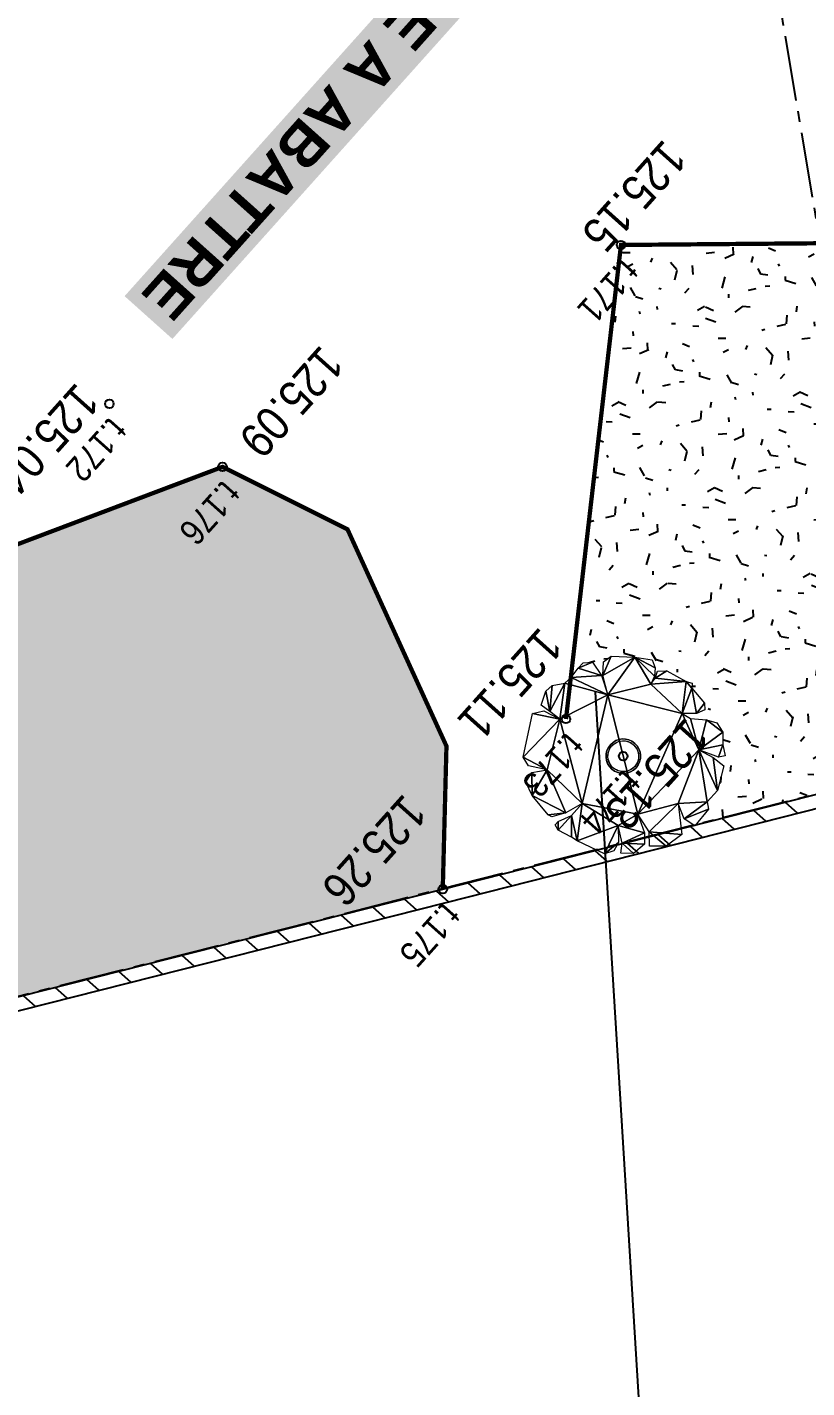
# Model space of a CAD drawing. Header units: metres. Extents: x -2858 to 512, y -1995 to 1252.
# Drawn here: x -2031.68 to -2022.57, y -1466.14 to -1450.24 of the extents above; entities that cross this region are included whole.
import ezdxf
from ezdxf import colors
from ezdxf.entities.mleader import LeaderData, LeaderLine
from ezdxf.enums import TextEntityAlignment as Align
from ezdxf.math import Vec2, Vec3

# ---------------------------------------------------------------- set-up
doc = ezdxf.new("R2010")
doc.units = ezdxf.units.M
doc.header["$PDMODE"] = 33
doc.header["$PDSIZE"] = 0.1
doc.linetypes.add('AXES2', pattern=[28.575000000000003, 19.05, -3.175, 3.175, -3.175])
doc.linetypes.add('Grille', pattern=[0.8, 0.4, -0.4])
for name, color, linetype in [('11-TEL-TXT', 6, 'Continuous'), ('Bâtiments', 7, 'Continuous'), ('Calque commun', 7, 'Continuous'), ('Calque19', 7, 'Continuous'), ('Limites', 1, 'AXES2'), ('Murs Hachures', 7, 'Continuous'), ('Points Topo', 7, 'Continuous'), ('Points Topo Altitude', 7, 'Continuous'), ('Points Topo Matricule', 252, 'Continuous'), ('Végétation', 102, 'Continuous')]:
    doc.layers.add(name, color=color, linetype=linetype)
doc.styles.add('ARIAL GRAS', font='arialbd.ttf')
doc.styles.add('Pts Topo SPE', font='', dxfattribs={"width": 0.9})
doc.styles.get('Pts Topo SPE').set_extended_font_data('Titillium Web Light')

# ---------------------------------------------------------------- blocks, each defined once
blk = doc.blocks.new('PointTopo_SPE')
at = {"layer": 'Calque commun', "color": 1, "linetype": 'ByBlock', "lineweight": -2}
blk.add_point((0, 0), dxfattribs=at)
blk = doc.blocks.new('Block158')
at = {"layer": 'Calque19', "color": 34, "linetype": 'Continuous', "lineweight": 9, "true_color": 0x994c00, "flags": 128}
for points in [[(-0.2800000011920929, 0), (-0.2800000011920929, 0, 0.9999998052928298), (0.2800000011920929, -7.456851136566911e-08), (0.2800000011920929, 0, 0.9999998052928298), (-0.2800000011920929, 7.456851136566911e-08), (-0.2800000011920929, 0)], [(0.25, 0), (0.25, 0, -1.000000043711391), (-0.25, -3.061515884555943e-17), (-0.25, 0, -1.000000043711391), (0.25, 3.061515884555943e-17), (0.25, 0)]]:
    blk.add_lwpolyline(points, format="xyb", dxfattribs=at)
blk = doc.blocks.new('SPE30')
at = {"layer": 'Calque19', "color": 102, "linetype": 'Continuous', "lineweight": 9}
blk.add_polyline3d([(0.833648145198822, 1.208874702453613, 0), (0.833648145198822, 1.208874702453613, 0), (0.833648145198822, 1.208874702453613, 0)], dxfattribs=at)
blk.add_polyline3d([(0.833648145198822, 1.208874702453613, 0), (0.833648145198822, 1.208874702453613, 0), (0.833648145198822, 1.208874702453613, 0)], dxfattribs=at)
at = {"layer": 'Calque19', "color": 34, "linetype": 'Continuous', "lineweight": 9}
for radius in [0.2800000011920929, 0.25]:
    blk.add_arc((0, 0), radius, 0, 359.9994089612657, dxfattribs=at)
at = {"layer": 'Calque19', "color": 34, "linetype": 'ByBlock', "lineweight": -2, "true_color": 0x994c00}
blk.add_blockref('Block158', (0, 0), dxfattribs=at)
at = {"layer": 'Calque19', "color": 102, "linetype": 'Continuous', "lineweight": 9}
mesh = blk.add_polyface(dxfattribs=at)
corners = [(0.2372481673955917, -1.167450308799744), (1.01714813709259, 0.01284969691187143), (0.9866481423377991, -0.7740253210067749), (1.537148118019104, 0.2488996982574463), (1.277148127555847, 0.01284969691187143), (1.521848201751709, 0.3590497076511383), (-0.8943518400192261, 0.846899688243866), (-0.9555518627166748, 1.098699688911438), (-0.6037518382072449, 1.507899641990662), (-1.582451820373535, -0.05010030418634415), (-1.291951894760132, -0.4592753052711487), (-1.506051898002625, -0.3963502943515778), (0.6195481419563293, 1.492149710655212), (0.6348481774330139, 1.130199670791626), (0.3137481510639191, 1.555099725723267), (1.307748198509216, -0.08160030096769333), (1.506548166275024, -0.2075003087520599), (1.521848201751709, -0.2704502940177917), (-0.02265184000134468, 1.177399754524231), (-0.3591518402099609, 1.507899641990662), (0.09964816272258759, 1.413449645042419), (0.6960481405258179, 1.082974672317505), (1.063048124313354, 0.9255996942520142), (0.8948481678962708, 0.6895496845245361), (-1.398951888084412, -0.5065003037452698), (-1.414251804351807, -0.569450318813324), (-1.307251811027527, -0.4907503128051758), (-1.322551846504211, -0.9314002990722656), (1.093648195266724, -1.198950290679932), (0.4666481614112854, -1.560900330543518), (-0.2826518416404724, 1.602299690246582), (-0.5731518268585205, -0.8527002930641174), (-1.169551849365234, -0.4435502886772156), (-1.154351830482483, 0.2488996982574463), (0.5431481599807739, 0.7996997237205505), (0.05374816060066223, -1.639575362205505), (0.2525481581687927, -1.372050285339355), (0.2678481638431549, -1.545150279998779), (-0.252051830291748, -1.497950315475464), (-1.184851884841919, 0.4062747061252594), (-0.3896518349647522, -1.482200264930725), (-0.5731518268585205, -1.497950315475464), (-0.6955518126487732, -1.497950315475464), (-0.8025518655776978, -1.387800335884094), (1.093648195266724, 0.878399670124054), (1.38424813747406, 0.8311746716499329), (1.46064817905426, -0.6796002984046936), (0.06904815882444382, 1.618049740791321), (-1.307251811027527, 0.4219996929168701), (-1.567151784896851, 0.09152469784021378), (1.59824812412262, 0.01284969691187143), (1.567748188972473, -0.08160030096769333), (1.49124813079834, -0.08160030096769333), (1.139548182487488, -1.041550278663635), (-1.628351807594299, 0.04429969564080238), (1.246548175811768, 0.9098497033119202), (-1.01665186882019, 1.161649703979492), (-1.215451836585999, 1.082974672317505), (0.833648145198822, 1.208874702453613), (1.063048124313354, 1.177399754524231), (-0.7567518353462219, -1.120250344276428), (-1.077851891517639, -1.230400323867798), (-1.337851881980896, 0.6108496785163879), (-1.444851875305176, 0.4849497079849243), (-1.52135181427002, 0.4062747061252594), (-1.414251804351807, 0.7682247161865234), (-1.368351817131042, 0.9413496851921082), (1.200648188591003, 1.020024657249451), (0.8031481504440308, 1.287549734115601), (-0.9707518219947815, 1.319049715995789), (-0.7414518594741821, -1.136000275611877), (-0.08385183662176132, -1.623850345611572), (-1.475451827049255, -0.6953502893447876), (1.368948101997375, -0.8999252915382385), (1.185448169708252, -0.9314002990722656), (-1.108451843261719, 1.224599719047546), (-0.9249518513679504, -1.261900305747986), (0.3137481510639191, -1.450750350952148)]
mesh.append_faces([[corners[k] for k in face] for face in [(35, 36, 37), (20, 30, 47), (56, 57, 75), (0, 29, 77)]], dxfattribs={"vtx0": -1, "color": 102})
mesh.append_faces([[corners[k] for k in face] for face in [(3, 4, 5), (9, 10, 11), (12, 13, 14), (18, 19, 20), (15, 2, 1), (40, 31, 38), (50, 4, 3), (62, 6, 39), (32, 27, 26)]], dxfattribs={"vtx0": -1, "vtx1": -1, "color": 102})
mesh.append_faces([[corners[k] for k in face] for face in [(0, 1, 2), (1, 23, 5), (31, 27, 32), (31, 33, 34), (0, 38, 31), (15, 46, 2), (31, 34, 1), (31, 32, 33), (9, 49, 33), (9, 33, 32), (33, 6, 34), (62, 66, 6), (18, 6, 19), (1, 34, 23), (0, 2, 28), (0, 31, 1), (34, 6, 18)]], dxfattribs={"vtx0": -1, "vtx1": -1, "vtx2": -1, "color": 102})
mesh.append_faces([[corners[k] for k in face] for face in [(21, 22, 23), (0, 28, 29), (20, 19, 30), (22, 58, 59), (60, 61, 27), (50, 52, 4), (15, 17, 46), (23, 45, 5), (6, 66, 57), (48, 49, 64), (46, 74, 2), (9, 32, 10), (70, 40, 41)]], dxfattribs={"vtx0": -1, "vtx2": -1, "color": 102})
mesh.append_faces([[corners[k] for k in face] for face in [(63, 48, 64), (67, 22, 59), (72, 25, 27)]], dxfattribs={"vtx1": -1, "color": 102})
mesh.append_faces([[corners[k] for k in face] for face in [(6, 7, 8), (25, 26, 27), (33, 39, 6), (23, 44, 45), (48, 33, 49), (18, 14, 13), (56, 6, 57), (34, 21, 23), (13, 34, 18), (4, 1, 5), (0, 36, 38), (70, 31, 40), (71, 38, 36), (43, 70, 41), (31, 60, 27), (21, 58, 22), (35, 71, 36), (8, 19, 6)]], dxfattribs={"vtx1": -1, "vtx2": -1, "color": 102})
mesh.append_faces([[corners[k] for k in face] for face in [(15, 16, 17), (10, 24, 11), (41, 42, 43), (50, 51, 52), (2, 53, 28), (9, 54, 49), (44, 55, 45), (62, 65, 66), (12, 68, 13), (7, 69, 8), (46, 73, 74), (60, 76, 61)]], dxfattribs={"vtx2": -1, "color": 102})
blk = doc.blocks.new('SPE31')
at = {"layer": 'Calque commun', "color": 0, "linetype": 'ByBlock', "lineweight": -2, "xscale": 0.7200000286102295, "yscale": 0.7200000286102295, "zscale": 0.7200000286102295}
blk.add_blockref('SPE30', (0, 0), dxfattribs=at)
blk = doc.blocks.new('_None')

msp = doc.modelspace()

# ---------------------------------------------------------------- hatches: boundary and pattern name
at = {"layer": 'Murs Hachures'}
h = msp.add_hatch(dxfattribs=at)
h.set_pattern_fill('ANSI31', color=256, scale=0.1, angle=-86.83823965646454)
h.set_pattern_definition([(318.1617603435355, (-2026.21973963285, -1449.863702903563), (0.2117819800241065, 0.2365473376241402), [])])
h.paths.add_polyline_path([(-2017.575449618496, -1458.128014431265), (-2017.602421537338, -1457.970483497097), (-2017.602642641016, -1457.969841473889), (-2026.82452758878, -1460.311724451685), (-2038.139021161946, -1463.176801174622), (-2037.625864114825, -1465.896025648325), (-2037.470154237226, -1465.858327158142), (-2037.95389620327, -1463.294973502555), (-2026.785251742379, -1460.466828958147)])
at = {"layer": 'Végétation'}
h = msp.add_hatch(dxfattribs=at)
h.set_pattern_fill('HAIE', color=256, scale=1.5, angle=-131.8382396564645)
h.set_pattern_definition([(337.4518065635355, (-2026.492027016362, -1447.709411365786), (25.00155883420071, -10.30398252585793), [0.09050849999999998, -31.69392165]), (29.72681152053551, (-2025.208412620442, -1448.319344560528), (1.000544787517497, 1.117546476963653), [0.09469499999999995, -4.648721490254998]), (335.0892734075355, (-2025.126129057866, -1448.272414422403), (18.53028335056961, -8.536896329887036), [0.10269, -35.95975584045]), (339.4122658505355, (-2026.230995316956, -1447.409498923106), (7.588821959851763, -2.767630983668059), [0.1297425, -28.8400693737]), (256.6046889679355, (-2025.446478554768, -1447.842254219545), (-4.300713800854653, -18.29627997163286), [0.11664, -40.82539219184999]), (311.8215685976355, (-2025.523813193763, -1447.755701425641), (1.117546476965168, -1.000544787515543), [0.11607, -13.46700770721]), (256.2342472794355, (-2025.562706431414, -1448.811203902012), (-5.184256898948997, -21.53191771321882), [0.07262550000000001, -25.4273745]), (297.6057151239355, (-2026.621117134761, -1447.949673905649), (2.352094643379612, -4.11918083951755), [0.07304999999999998, -12.74295561797999]), (351.0670032665355, (-2026.584364751512, -1448.0111679077), (5.353729005922934, -0.7665414086161118), [0.086475, -30.28621009695]), (3.161760343535482, (-2026.534150616853, -1448.15367114483), (1.000544787516104, 1.117546476965157), [0.05441549999999998, -2.066904843555]), (24.4122658505355, (-2025.897407007795, -1448.832773101486), (23.83154193898779, 10.87693011875105), [0.116805, -40.85269585125]), (273.1617603435355, (-2025.795815019919, -1448.700006662531), (1.117546476965157, -1.000544787516104), [0.084633, -2.036687343555]), (276.5282210069354, (-2025.963500630501, -1448.567030570093), (1.936558303102629, -15.82718363890753), [0.05141999999999999, -18.0109718682]), (262.8569138747355, (-2026.166562443786, -1448.39670437527), (-2.182622536404954, -18.17927828217704), [0.06757499999999997, -23.64950745119999]), (356.4519235355355, (-2025.267946117216, -1448.501201936681), (9.589911534876993, -0.5325380297599365), [0.06917999999999999, -36.24197531069999]), (300.4170887184355, (-2025.988269950126, -1448.062861101299), (17.58220898057827, -29.83481066408946), [0.11217, -39.26104424519998]), (343.5079362855355, (-2025.931513062406, -1448.15957994974), (3.235637741450725, -0.8835430980651959), [0.08988, -31.4458140624]), (343.1786538215354, (-2026.301820070657, -1448.086555025371), (3.235637741440422, -0.8835430980714418), [0.13194, -24.6974780358]), (269.3476855092355, (-2026.30125852435, -1448.040952315368), (0.1170016894486037, -2.118091264486831), [0.045405, -15.89981371905]), (291.5967091664355, (-2026.382034786234, -1447.894018589413), (1.117546476964163, -1.000544787515987), [0.0286695, -3.32543246625]), (359.3476855095355, (-2026.083938754033, -1447.644403406071), (2.118091264486219, 0.1170016894596937), [0.090855, -15.85436371905]), (27.60571512353549, (-2026.026397771913, -1447.810700587842), (4.11918083953397, 2.352094643350854), [0.07305299999999999, -12.74295261798]), (247.9606366980355, (-2025.740667865531, -1447.722214843765), (-6.535806754793056, -16.29519039660255), [0.05008499999999999, -39.8059057668]), (344.7268115205355, (-2025.658518506009, -1448.059772718531), (2.118091264480264, 0.1170016894461066), [0.0286695, -3.32543246625]), (273.1617603435355, (-2025.679876615173, -1448.275808704587), (1.117546476965157, -1.000544787516104), [0.0362775, -2.085042843555]), (284.4716928175355, (-2025.888809689486, -1448.329766730157), (1.234548166412536, -3.118636051994329), [0.0308685, -5.37745841319]), (359.3476855095355, (-2025.508495970289, -1448.475291692976), (2.118091264486219, 0.1170016894596937), [0.04546500000000001, -15.89975371905]), (228.1617603435355, (-2025.306768596487, -1448.063776165656), (1.117546476964442, -1.000544787515463), [0.07500000000000001, -1.425]), (14.47169281753547, (-2025.727200497514, -1447.085836125204), (3.118636051994329, 1.234548166412536), [0.092355, -5.31597191319]), (11.29186269753549, (-2025.395537179299, -1447.503314515464), (5.236727316478953, 1.351549855848144), [0.106836, -7.393164000000001]), (264.5461121593355, (-2025.281158119658, -1447.382036670729), (-0.6495397191727816, -7.471820270399238), [0.1008255, -35.30044566359999]), (4.897464933535502, (-2025.10292032542, -1447.6505213845), (32.7719137544216, 2.872571819291901), [0.09986399999999997, -34.91798858999999]), (253.8717141243355, (-2024.884896988625, -1447.926065059502), (-0.8835430980666632, -3.23563774144259), [0.13764, -44.81233219124999]), (355.5671169745355, (-2025.7897173126, -1447.27080080509), (24.53355207566209, -1.831617468230206), [0.0915, -32.0099018385]), (273.1617603435355, (-2025.963807320095, -1447.132191492094), (1.117546476965157, -1.000544787516104), [0.0423165, -2.079003843555]), (21.59670916653547, (-2025.571393538817, -1447.552417919344), (1.000544787514036, 1.117546476965909), [0.03815249999999999, -3.315949466249999]), (35.63295263453546, (-2025.885869306192, -1447.339742567871), (6.120270414531844, 4.58718759732391), [0.11832, -13.710996685935]), (273.1617603435355, (-2025.26844152608, -1447.796089715526), (1.117546476965157, -1.000544787516104), [0.1060665, -2.015253843555])])
h.paths.add_polyline_path([(-2023.982962722108, -1457.886736708683), (-2023.91028045362, -1457.907451609966), (-2023.914339913768, -1457.962961004529), (-2023.717774347031, -1458.198195697434), (-2023.956922000446, -1458.302569163717), (-2023.929104962473, -1458.319197559946), (-2023.641453106122, -1458.34459514638), (-2023.553950810767, -1458.477739987225), (-2023.551411984561, -1458.627775992791), (-2023.526829155126, -1458.753190214547), (-2023.655211243091, -1458.784539014199), (-2023.542296076229, -1458.872416264873), (-2023.617248693266, -1459.159980636094), (-2023.734720655612, -1459.291189532786), (-2023.698254803846, -1459.517812462774), (-2017.602642641016, -1457.969841473889), (-2018.424470305968, -1455.583482677803), (-2019.145857497888, -1453.732269377494), (-2019.19918718322, -1453.381407612122), (-2019.296246901828, -1452.740356746157), (-2024.742876485097, -1452.787226424133), (-2025.329548472442, -1457.843704652359), (-2025.324029025938, -1457.838798747388), (-2025.1952914904, -1457.667538889559), (-2024.948845371865, -1457.657508410461), (-2024.858441925431, -1457.590562759749), (-2024.580531666262, -1457.602898408575), (-2024.380477197602, -1457.634245163988), (-2024.326440239547, -1457.766412206605), (-2024.205390925216, -1457.761428829226)])
h = msp.add_hatch(dxfattribs=at)
h.set_pattern_fill('HAIE', color=256, scale=1.5, angle=-131.8382396564645)
h.set_pattern_definition([(337.4518065635355, (-2032.011121402701, -1453.873897518178), (25.00155883420071, -10.30398252585793), [0.09050849999999998, -31.69392165]), (29.72681152053551, (-2030.727507006781, -1454.48383071292), (1.000544787517497, 1.117546476963653), [0.09469499999999995, -4.648721490254998]), (335.0892734075355, (-2030.645223444205, -1454.436900574796), (18.53028335056961, -8.536896329887036), [0.10269, -35.95975584045]), (339.4122658505355, (-2031.750089703295, -1453.573985075498), (7.588821959851763, -2.767630983668059), [0.1297425, -28.8400693737]), (256.6046889679355, (-2030.965572941107, -1454.006740371937), (-4.300713800854653, -18.29627997163286), [0.11664, -40.82539219184999]), (311.8215685976355, (-2031.042907580102, -1453.920187578033), (1.117546476965168, -1.000544787515543), [0.11607, -13.46700770721]), (256.2342472794355, (-2031.081800817753, -1454.975690054404), (-5.184256898948997, -21.53191771321882), [0.07262550000000001, -25.4273745]), (297.6057151239355, (-2032.140211521099, -1454.114160058042), (2.352094643379612, -4.11918083951755), [0.07304999999999998, -12.74295561797999]), (351.0670032665355, (-2032.103459137851, -1454.175654060092), (5.353729005922934, -0.7665414086161118), [0.086475, -30.28621009695]), (3.161760343535482, (-2032.053245003192, -1454.318157297222), (1.000544787516104, 1.117546476965157), [0.05441549999999998, -2.066904843555]), (24.4122658505355, (-2031.416501394134, -1454.997259253878), (23.83154193898779, 10.87693011875105), [0.116805, -40.85269585125]), (273.1617603435355, (-2031.314909406258, -1454.864492814923), (1.117546476965157, -1.000544787516104), [0.084633, -2.036687343555]), (276.5282210069354, (-2031.48259501684, -1454.731516722486), (1.936558303102629, -15.82718363890753), [0.05141999999999999, -18.0109718682]), (262.8569138747355, (-2031.685656830125, -1454.561190527663), (-2.182622536404954, -18.17927828217704), [0.06757499999999997, -23.64950745119999]), (356.4519235355355, (-2030.787040503555, -1454.665688089073), (9.589911534876993, -0.5325380297599365), [0.06917999999999999, -36.24197531069999]), (300.4170887184355, (-2031.507364336465, -1454.227347253692), (17.58220898057827, -29.83481066408946), [0.11217, -39.26104424519998]), (343.5079362855355, (-2031.450607448745, -1454.324066102132), (3.235637741450725, -0.8835430980651959), [0.08988, -31.4458140624]), (343.1786538215354, (-2031.820914456996, -1454.251041177763), (3.235637741440422, -0.8835430980714418), [0.13194, -24.6974780358]), (269.3476855092355, (-2031.820352910689, -1454.205438467761), (0.1170016894486037, -2.118091264486831), [0.045405, -15.89981371905]), (291.5967091664355, (-2031.901129172573, -1454.058504741806), (1.117546476964163, -1.000544787515987), [0.0286695, -3.32543246625]), (359.3476855095355, (-2031.603033140372, -1453.808889558463), (2.118091264486219, 0.1170016894596937), [0.090855, -15.85436371905]), (27.60571512353549, (-2031.545492158252, -1453.975186740234), (4.11918083953397, 2.352094643350854), [0.07305299999999999, -12.74295261798]), (247.9606366980355, (-2031.259762251869, -1453.886700996157), (-6.535806754793056, -16.29519039660255), [0.05008499999999999, -39.8059057668]), (344.7268115205355, (-2031.177612892348, -1454.224258870923), (2.118091264480264, 0.1170016894461066), [0.0286695, -3.32543246625]), (273.1617603435355, (-2031.198971001512, -1454.440294856979), (1.117546476965157, -1.000544787516104), [0.0362775, -2.085042843555]), (284.4716928175355, (-2031.407904075824, -1454.494252882549), (1.234548166412536, -3.118636051994329), [0.0308685, -5.37745841319]), (359.3476855095355, (-2031.027590356627, -1454.639777845368), (2.118091264486219, 0.1170016894596937), [0.04546500000000001, -15.89975371905]), (228.1617603435355, (-2030.825862982826, -1454.228262318048), (1.117546476964442, -1.000544787515463), [0.07500000000000001, -1.425]), (14.47169281753547, (-2031.246294883852, -1453.250322277597), (3.118636051994329, 1.234548166412536), [0.092355, -5.31597191319]), (11.29186269753549, (-2030.914631565638, -1453.667800667856), (5.236727316478953, 1.351549855848144), [0.106836, -7.393164000000001]), (264.5461121593355, (-2030.800252505997, -1453.546522823121), (-0.6495397191727816, -7.471820270399238), [0.1008255, -35.30044566359999]), (4.897464933535502, (-2030.622014711759, -1453.815007536892), (32.7719137544216, 2.872571819291901), [0.09986399999999997, -34.91798858999999]), (253.8717141243355, (-2030.403991374964, -1454.090551211894), (-0.8835430980666632, -3.23563774144259), [0.13764, -44.81233219124999]), (355.5671169745355, (-2031.308811698939, -1453.435286957483), (24.53355207566209, -1.831617468230206), [0.0915, -32.0099018385]), (273.1617603435355, (-2031.482901706433, -1453.296677644486), (1.117546476965157, -1.000544787516104), [0.0423165, -2.079003843555]), (21.59670916653547, (-2031.090487925155, -1453.716904071736), (1.000544787514036, 1.117546476965909), [0.03815249999999999, -3.315949466249999]), (35.63295263453546, (-2031.404963692531, -1453.504228720263), (6.120270414531844, 4.58718759732391), [0.11832, -13.710996685935]), (273.1617603435355, (-2030.787535912419, -1453.960575867918), (1.117546476965157, -1.000544787516104), [0.1060665, -2.015253843555])])
h.paths.add_polyline_path([(-2024.103411154943, -1513.439357521027), (-2023.222783536208, -1517.578307373081), (-2031.350005054288, -1521.941794479033), (-2034.238633419799, -1515.695980124569), (-2037.665999034693, -1510.056888999559), (-2040.044994233459, -1504.169673200043), (-2037.536235001073, -1497.663440635821), (-2039.342375043394, -1490.082840999411), (-2038.659624059654, -1485.271606637138), (-2041.354960659861, -1481.73576022363), (-2042.80699490149, -1476.871681520073), (-2042.764132675456, -1469.394416675719), (-2040.261138577539, -1465.912939951532), (-2038.139021161946, -1463.176801174622), (-2037.959300175967, -1461.557447556086), (-2037.269527520842, -1459.73885481925), (-2033.759751282216, -1457.026321774721), (-2029.396346210403, -1455.379407406288), (-2027.937113143761, -1456.109905397237), (-2026.781426517804, -1458.641899186266), (-2026.82452758878, -1460.311724451685), (-2038.139021161946, -1463.176801174622), (-2037.625864114825, -1465.896025648325), (-2037.22723157468, -1467.975949338042), (-2036.72963726052, -1470.658286001263), (-2035.261851203136, -1478.583876210193), (-2033.648366339231, -1483.119014746359), (-2033.750039307753, -1483.153381550101), (-2033.653974790804, -1483.437585013154), (-2033.577362365125, -1483.411689003132), (-2032.097037990828, -1487.477538315591), (-2027.48557950493, -1500.591881337983), (-2025.823638942938, -1505.402089690344), (-2025.4169673044, -1507.212234332135), (-2024.66337651291, -1510.647988198338)])

# ---------------------------------------------------------------- linework, layer by layer
at = {"layer": 'Bâtiments', "flags": 128}
for points in [[(-2038.139021161946, -1463.176801174622), (-2026.82452758878, -1460.311724451685), (-2017.262239178052, -1457.883396557431)], [(-2037.95389620327, -1463.294973502555), (-2026.785251742379, -1460.466828958147), (-2017.235152701487, -1458.041596573147)]]:
    msp.add_lwpolyline(points, dxfattribs=at)
at = {"layer": 'Limites', "ltscale": 0.04, "flags": 128}
for points in [[(-2032.377114646852, -1394.002753943018), (-2021.372625774604, -1458.925604087763)], [(-2017.262239178052, -1457.883396557431), (-2038.139021161946, -1463.176801174622), (-2037.625864114825, -1465.896025648325), (-2036.72963726052, -1470.658286001263), (-2035.261851203136, -1478.583876210193), (-2033.648366339231, -1483.119014746359), (-2033.750039307753, -1483.153381550101), (-2033.653974790613, -1483.437585013638), (-2033.577362365125, -1483.411689003132), (-2032.097037990828, -1487.477538315591), (-2027.48557950493, -1500.591881337983), (-2025.823638942938, -1505.402089690344), (-2024.103411154788, -1513.439357520853), (-2020.378823037698, -1530.909848104138), (-2019.320925077724, -1535.791294411739), (-2016.394533869422, -1549.712462463692)]]:
    msp.add_lwpolyline(points, dxfattribs=at)
at = {"layer": 'Végétation', "color": 102, "linetype": 'Grille', "const_width": 0.05, "flags": 128}
msp.add_lwpolyline([(-2019.296246901828, -1452.740356746157), (-2024.742876485097, -1452.787226424133), (-2025.385418126531, -1458.325240666569)], dxfattribs=at)
at = {"layer": 'Végétation', "color": 102, "linetype": 'Grille', "flags": 128}
msp.add_lwpolyline([(-2026.82452758878, -1460.311724451685, 0.05, 0.05, 0), (-2026.781426517804, -1458.641899186266, 0.05, 0.05, 0), (-2027.937113143761, -1456.109905397237, 0.05, 0.05, 0), (-2029.396346210403, -1455.379407406288, 0.05, 0.05, 0), (-2033.759751282216, -1457.026321774721, 0.05, 0.05, 0), (-2037.269527520842, -1459.73885481925, 0.05, 0.05, 0), (-2037.959300175967, -1461.557447556086, 0.05, 0.05, 0), (-2038.139021161946, -1463.176801174622, 0.05, 0.05, 0), (-2040.261138577539, -1465.912939951532, 0.05, 0.05, 0), (-2042.764132675456, -1469.394416675719, 0.05, 0.05, 0), (-2042.80699490149, -1476.871681520073, 0.05, 0.05, 0), (-2041.354960659861, -1481.73576022363, 0.05, 0.05, 0), (-2038.659624059654, -1485.271606637138, 0.05, 0.05, 0), (-2039.342375043394, -1490.082840999411, 0.05, 0.05, 0), (-2037.536235001073, -1497.663440635821, 0.05, 0.05, 0), (-2040.044994233459, -1504.169673200043, 0.05, 0.05, 0), (-2037.665999034693, -1510.056888999559, 0.05, 0.05, 0), (-2034.238633419799, -1515.695980124569, 0.05, 0.05, 0), (-2031.350005054288, -1521.941794479033, 0, 0, 0)], format="xyseb", dxfattribs=at)

# ---------------------------------------------------------------- block references
at = {"layer": 'Points Topo'}
ref = msp.add_blockref('PointTopo_SPE', (-2024.742876485097, -1452.787226424133, 125.1451333318529), dxfattribs=dict(at, rotation=228.1617603435354))
ref.add_attrib('MAT', 't.171', (-2024.73507637246, -1452.928432508563, 125.1451333318529), dxfattribs={"layer": 'Points Topo Matricule', "height": 0.3, "rotation": 228.1617603435368, "style": 'Pts Topo SPE', "width": 0.9})
ref.add_attrib('ALT', '125.15', dxfattribs={"layer": 'Points Topo Altitude', "height": 0.4, "rotation": 228.1617603435368, "style": 'Pts Topo SPE', "width": 0.9}).set_placement((-2023.94440450161, -1451.805431741435, 125.1451333318529), align=Align.TOP_LEFT)
ref = msp.add_blockref('PointTopo_SPE', (-2029.396346210403, -1455.379407406288, 125.088368534259), dxfattribs=dict(at, rotation=228.1617603435354))
ref.add_attrib('MAT', 't.176', (-2029.388546097766, -1455.520613490719, 125.088368534259), dxfattribs={"layer": 'Points Topo Matricule', "height": 0.3, "rotation": 228.1617603435368, "style": 'Pts Topo SPE', "width": 0.9})
ref.add_attrib('ALT', '125.09', dxfattribs={"layer": 'Points Topo Altitude', "height": 0.4, "rotation": 228.1617603435368, "style": 'Pts Topo SPE', "width": 0.9}).set_placement((-2027.94912720315, -1454.20828062078, 125.088368534259), align=Align.TOP_LEFT)
ref = msp.add_blockref('PointTopo_SPE', (-2030.719416818872, -1454.642086791426, 125.0419534564734), dxfattribs=dict(at, rotation=228.1617603435354))
ref.add_attrib('MAT', 't.172', (-2030.711616706234, -1454.783292875857, 125.0419534564734), dxfattribs={"layer": 'Points Topo Matricule', "height": 0.3, "rotation": 228.1617603435368, "style": 'Pts Topo SPE', "width": 0.9})
ref.add_attrib('ALT', '125.04', dxfattribs={"layer": 'Points Topo Altitude', "height": 0.4, "rotation": 228.1617603435368, "style": 'Pts Topo SPE', "width": 0.9}).set_placement((-2030.80414046953, -1454.646766859009, 125.0419534564734), align=Align.TOP_LEFT)
ref = msp.add_blockref('PointTopo_SPE', (-2025.385418126531, -1458.325240666569, 125.1128192625443), dxfattribs=dict(at, rotation=228.1617603435354))
ref.add_attrib('MAT', 't.173', (-2025.377618013894, -1458.466446750999, 125.1128192625443), dxfattribs={"layer": 'Points Topo Matricule', "height": 0.3, "rotation": 228.1617603435368, "style": 'Pts Topo SPE', "width": 0.9})
ref.add_attrib('ALT', '125.11', dxfattribs={"layer": 'Points Topo Altitude', "height": 0.4, "rotation": 228.1617603435368, "style": 'Pts Topo SPE', "width": 0.9}).set_placement((-2025.392730898806, -1457.502898115745, 125.1128192625443), align=Align.TOP_LEFT)
ref = msp.add_blockref('PointTopo_SPE', (-2024.716078493288, -1458.759660424819, 125.1340815895068), dxfattribs=dict(at, rotation=228.1617603435354))
ref.add_attrib('MAT', 't.174', (-2024.708278380651, -1458.900866509249, 125.1340815895068), dxfattribs={"layer": 'Points Topo Matricule', "height": 0.3, "rotation": 228.1617603435368, "style": 'Pts Topo SPE', "width": 0.9})
ref.add_attrib('ALT', '125.13', dxfattribs={"layer": 'Points Topo Altitude', "height": 0.4, "rotation": 228.1617603435368, "style": 'Pts Topo SPE', "width": 0.9}).set_placement((-2023.680626287299, -1458.556399366537), align=Align.TOP_LEFT)
ref = msp.add_blockref('PointTopo_SPE', (-2026.82452758878, -1460.311724451685, 125.2594216645248), dxfattribs=dict(at, rotation=228.1617603435354))
ref.add_attrib('MAT', 't.175', (-2026.816727476142, -1460.452930536116, 125.2594216645248), dxfattribs={"layer": 'Points Topo Matricule', "height": 0.3, "rotation": 228.1617603435368, "style": 'Pts Topo SPE', "width": 0.9})
ref.add_attrib('ALT', '125.26', dxfattribs={"layer": 'Points Topo Altitude', "height": 0.4, "rotation": 228.1617603435368, "style": 'Pts Topo SPE', "width": 0.9}).set_placement((-2026.980187868604, -1459.449899513073, 125.2594216645248), align=Align.TOP_LEFT)
at = {"layer": 'Végétation', "color": 7, "rotation": 228.1617603435354}
msp.add_blockref('SPE31', (-2024.716078493288, -1458.759660424819), dxfattribs=at)

# ---------------------------------------------------------------- next in the draw order: leaders
at = {"layer": '11-TEL-TXT', "color": 6}
ml = msp.add_multileader_mtext('Standard', dxfattribs=at)
ml.set_content('ARBRE A ABATTRE', color=6, style='ARIAL GRAS')
ml.set_leader_properties()
ml.set_arrow_properties(name='NONE')
ml.build(insert=Vec2(0, 0))
ml.multileader.update_dxf_attribs({"arrow_head_size": 0.5, "scale": 0.125})
ctx = ml.context
ctx.base_point, ctx.scale, ctx.char_height, ctx.arrow_head_size, ctx.landing_gap_size, ctx.plane_origin, ctx.plane_x_axis, ctx.plane_y_axis = Vec3(-2025.534597609569, -1448.354693667557), 0.125, 0.5, 0.5, 0.25, Vec3(-2026.330732391516, -1449.764774968694), Vec3(-0.6670298583451145, -0.7450309846416434), Vec3(0.7450309846416434, -0.6670298583451145)
notes = []
notes.append((ctx, [(1, (1, 1, 0), (-2025.130924706346, -1447.903816069203), (-0.6670298583451144, -0.7450309846416434), 0.6051796605095499, [(0, [(-2023.286625059511, -1445.54533254987)], 0, [])])]))
ctx.mtext.insert, ctx.mtext.text_direction, ctx.mtext.rotation, ctx.mtext.line_spacing_factor, ctx.mtext.flow_direction = Vec3(-2025.514970276326, -1448.70782262828), Vec3(-0.6670298583451145, -0.7450309846416434), -1.976196983832779e-12, 0.9, 5
ctx.mtext.has_bg_fill, ctx.mtext.bg_color, ctx.mtext.bg_scale_factor, ctx.mtext.bg_transparency, ctx.mtext.use_window_bg_color = 1, -1023410125, 1.25, 0, 0
at = {"layer": '11-TEL-TXT', "color": 1}
ml = msp.add_multileader_mtext('Standard', dxfattribs=at)
ml.set_content('DEBROUSSAILLAGE', color=1, style='ARIAL GRAS')
ml.set_leader_properties()
ml.set_arrow_properties(name='NONE')
ml.build(insert=Vec2(0, 0))
ml.multileader.update_dxf_attribs({"arrow_head_size": 0.5, "scale": 0.125})
ctx = ml.context
ctx.base_point, ctx.scale, ctx.char_height, ctx.arrow_head_size, ctx.landing_gap_size, ctx.plane_origin, ctx.plane_x_axis, ctx.plane_y_axis = Vec3(-2020.576328481331, -1468.30974483863), 0.125, 0.5, 0.5, 0.25, Vec3(-2021.372463263278, -1469.719826139766), Vec3(-0.6670298583451145, -0.7450309846416434), Vec3(0.7450309846416434, -0.6670298583451145)
notes.append((ctx, [(1, (1, 1, 0), (-2020.172655578108, -1467.858867240275), (-0.6670298583451144, -0.7450309846416434), 0.6051796605095499, [(0, [(-2020.756602855524, -1458.361434896653)], 0, [])])]))
ctx.mtext.insert, ctx.mtext.text_direction, ctx.mtext.rotation, ctx.mtext.line_spacing_factor, ctx.mtext.flow_direction = Vec3(-2020.553524856373, -1468.665717548748), Vec3(-0.6670298583451145, -0.7450309846416434), -1.976196983832779e-12, 0.9, 5
ctx.mtext.has_bg_fill, ctx.mtext.bg_color, ctx.mtext.bg_scale_factor, ctx.mtext.bg_transparency, ctx.mtext.use_window_bg_color = 1, -1023410125, 1.25, 0, 0
for ctx, leaders in notes:
    for number, flags, end, landing, length, lines in leaders:
        leader = LeaderData()
        leader.index, (leader.has_last_leader_line, leader.has_dogleg_vector, leader.attachment_direction) = number, flags
        leader.last_leader_point, leader.dogleg_vector, leader.dogleg_length = Vec3(end), Vec3(landing), length
        for number, points, colour, breaks in lines:
            line = LeaderLine()
            line.index, line.vertices, line.color, line.breaks = number, Vec3.list(points), colors.encode_raw_color(colour), breaks
            leader.lines.append(line)
        ctx.leaders.append(leader)

# ---------------------------------------------------------------- next in the draw order: leaders
at = {"layer": '11-TEL-TXT', "color": 244, "true_color": 0x991b1e}
ml = msp.add_multileader_mtext('Standard', dxfattribs=at)
ml.set_content('ARBRE MAINTENU', color=(153, 27, 30), style='ARIAL GRAS')
ml.set_leader_properties()
ml.set_arrow_properties(name='NONE')
ml.build(insert=Vec2(0, 0))
ml.multileader.update_dxf_attribs({"arrow_head_size": 0.5, "scale": 0.125})
ctx = ml.context
ctx.base_point, ctx.scale, ctx.char_height, ctx.arrow_head_size, ctx.landing_gap_size, ctx.plane_origin, ctx.plane_x_axis, ctx.plane_y_axis = Vec3(-2024.863203844026, -1467.95859659032), 0.125, 0.5, 0.5, 0.25, Vec3(-2025.659338625973, -1469.368677891456), Vec3(-0.6670298583451145, -0.7450309846416434), Vec3(0.7450309846416434, -0.6670298583451145)
notes = []
notes.append((ctx, [(1, (1, 1, 0), (-2024.459530940803, -1467.507718991965), (-0.6670298583451144, -0.7450309846416434), 0.6051796605095499, [(0, [(-2025.043478218219, -1458.010286648343)], 0, [])])]))
ctx.mtext.insert, ctx.mtext.text_direction, ctx.mtext.rotation, ctx.mtext.line_spacing_factor, ctx.mtext.flow_direction = Vec3(-2024.840527270736, -1468.314455550463), Vec3(-0.6670298583451145, -0.7450309846416434), -1.976196983832779e-12, 0.9, 5
ctx.mtext.has_bg_fill, ctx.mtext.bg_color, ctx.mtext.bg_scale_factor, ctx.mtext.bg_transparency, ctx.mtext.use_window_bg_color = 1, -1023410125, 1.25, 0, 0
for ctx, leaders in notes:
    for number, flags, end, landing, length, lines in leaders:
        leader = LeaderData()
        leader.index, (leader.has_last_leader_line, leader.has_dogleg_vector, leader.attachment_direction) = number, flags
        leader.last_leader_point, leader.dogleg_vector, leader.dogleg_length = Vec3(end), Vec3(landing), length
        for number, points, colour, breaks in lines:
            line = LeaderLine()
            line.index, line.vertices, line.color, line.breaks = number, Vec3.list(points), colors.encode_raw_color(colour), breaks
            leader.lines.append(line)
        ctx.leaders.append(leader)

doc.saveas('drawing.dxf')
